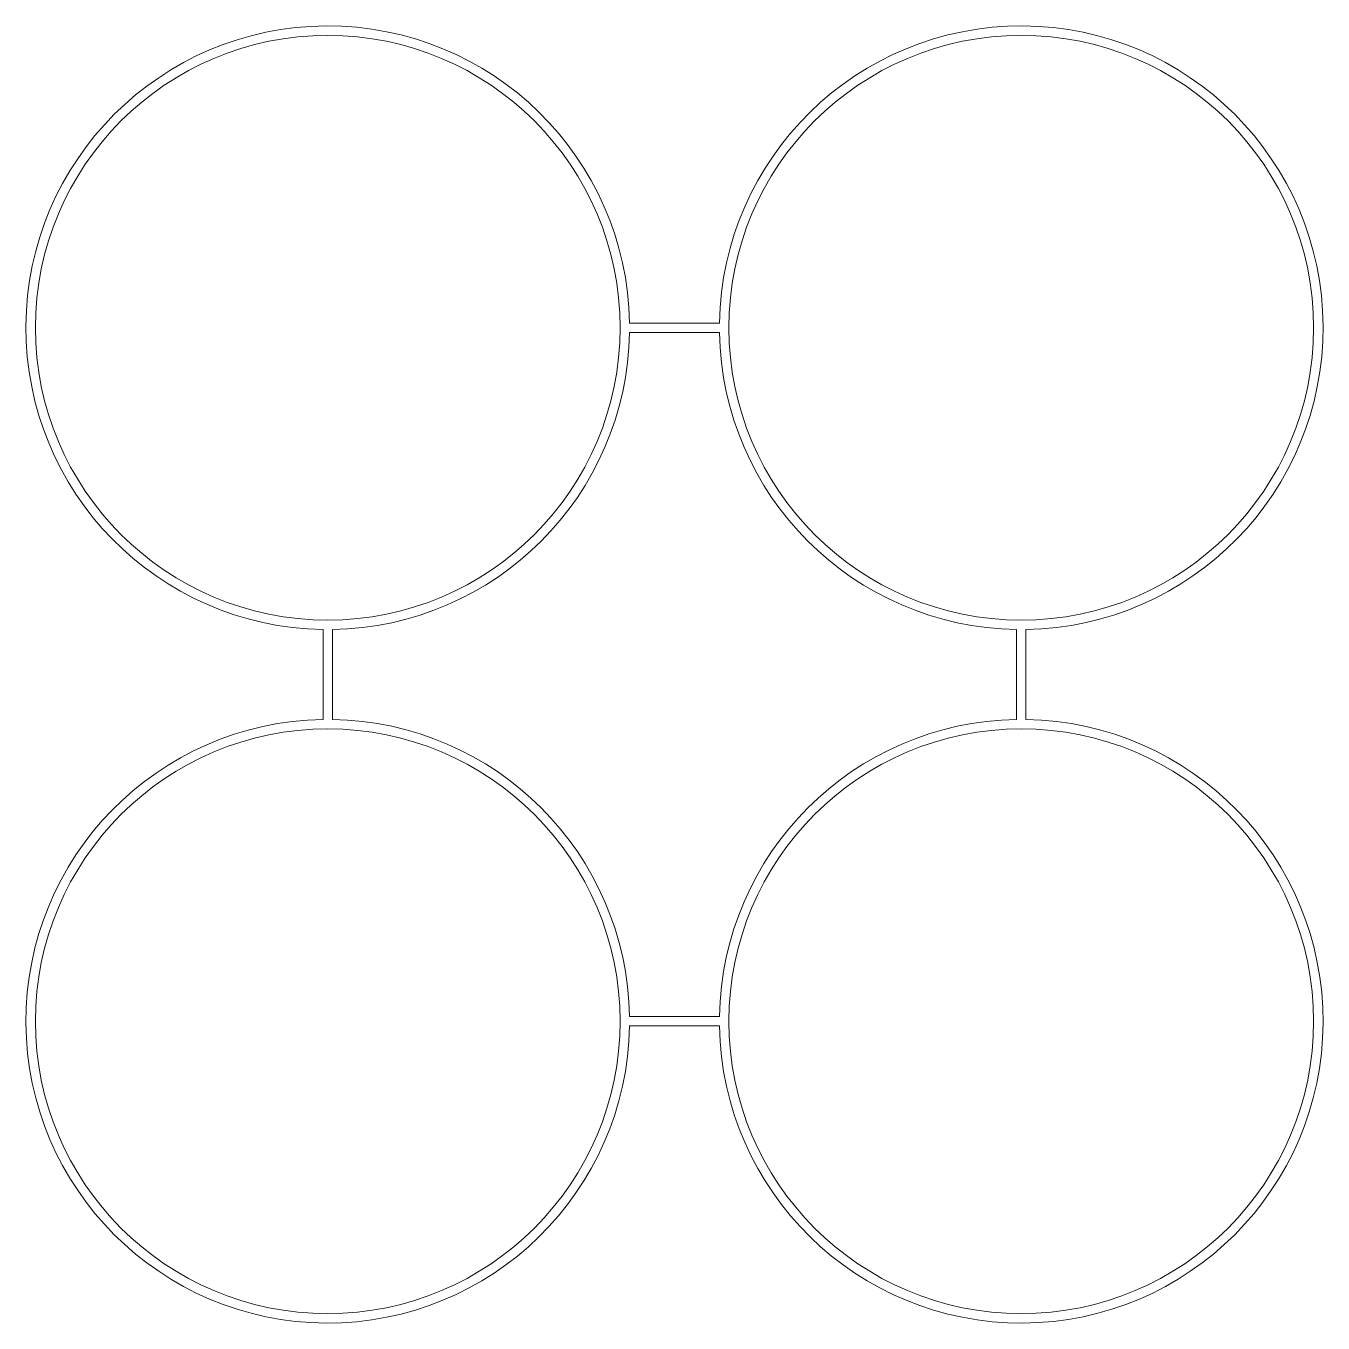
# Model space of a CAD drawing. Header units: millimetres. Extents: x -69 to 69, y -69 to 69.
import ezdxf

# ---------------------------------------------------------------- set-up
doc = ezdxf.new("R2010")
doc.units = ezdxf.units.MM
doc.layers.get('0').update_dxf_attribs({"lineweight": 0})

msp = doc.modelspace()

# ---------------------------------------------------------------- linework, layer by layer
for p, q in [((-4.77, 37.27), (4.77, 37.27)), ((-4.77, 36.27), (4.77, 36.27)), ((-37.27, -4.77), (-37.27, 4.77)), ((-36.27, -4.77), (-36.27, 4.77)), ((36.27, -4.77), (36.27, 4.77)), ((37.27, -4.77), (37.27, 4.77)), ((-4.77, -36.27), (4.77, -36.27)), ((-4.77, -37.27), (4.77, -37.27))]:
    msp.add_line(p, q)
for centre in [(-36.77, 36.77), (36.77, 36.77), (-36.77, -36.77), (36.77, -36.77)]:
    msp.add_circle(centre, 31)
for centre, start, end in [((-36.77, 36.77), 0.8953, 269.1047), ((36.77, 36.77), 270.8953, 179.1047), ((-36.77, 36.77), 270.8953, 359.1047), ((36.77, 36.77), 180.8953, 269.1047), ((-36.77, -36.77), 90.8953, 359.1047), ((-36.77, -36.77), 0.8953, 89.1047), ((36.77, -36.77), 90.8953, 179.1047), ((36.77, -36.77), 180.8953, 89.1047)]:
    msp.add_arc(centre, 32, start, end)

doc.saveas('drawing.dxf')
